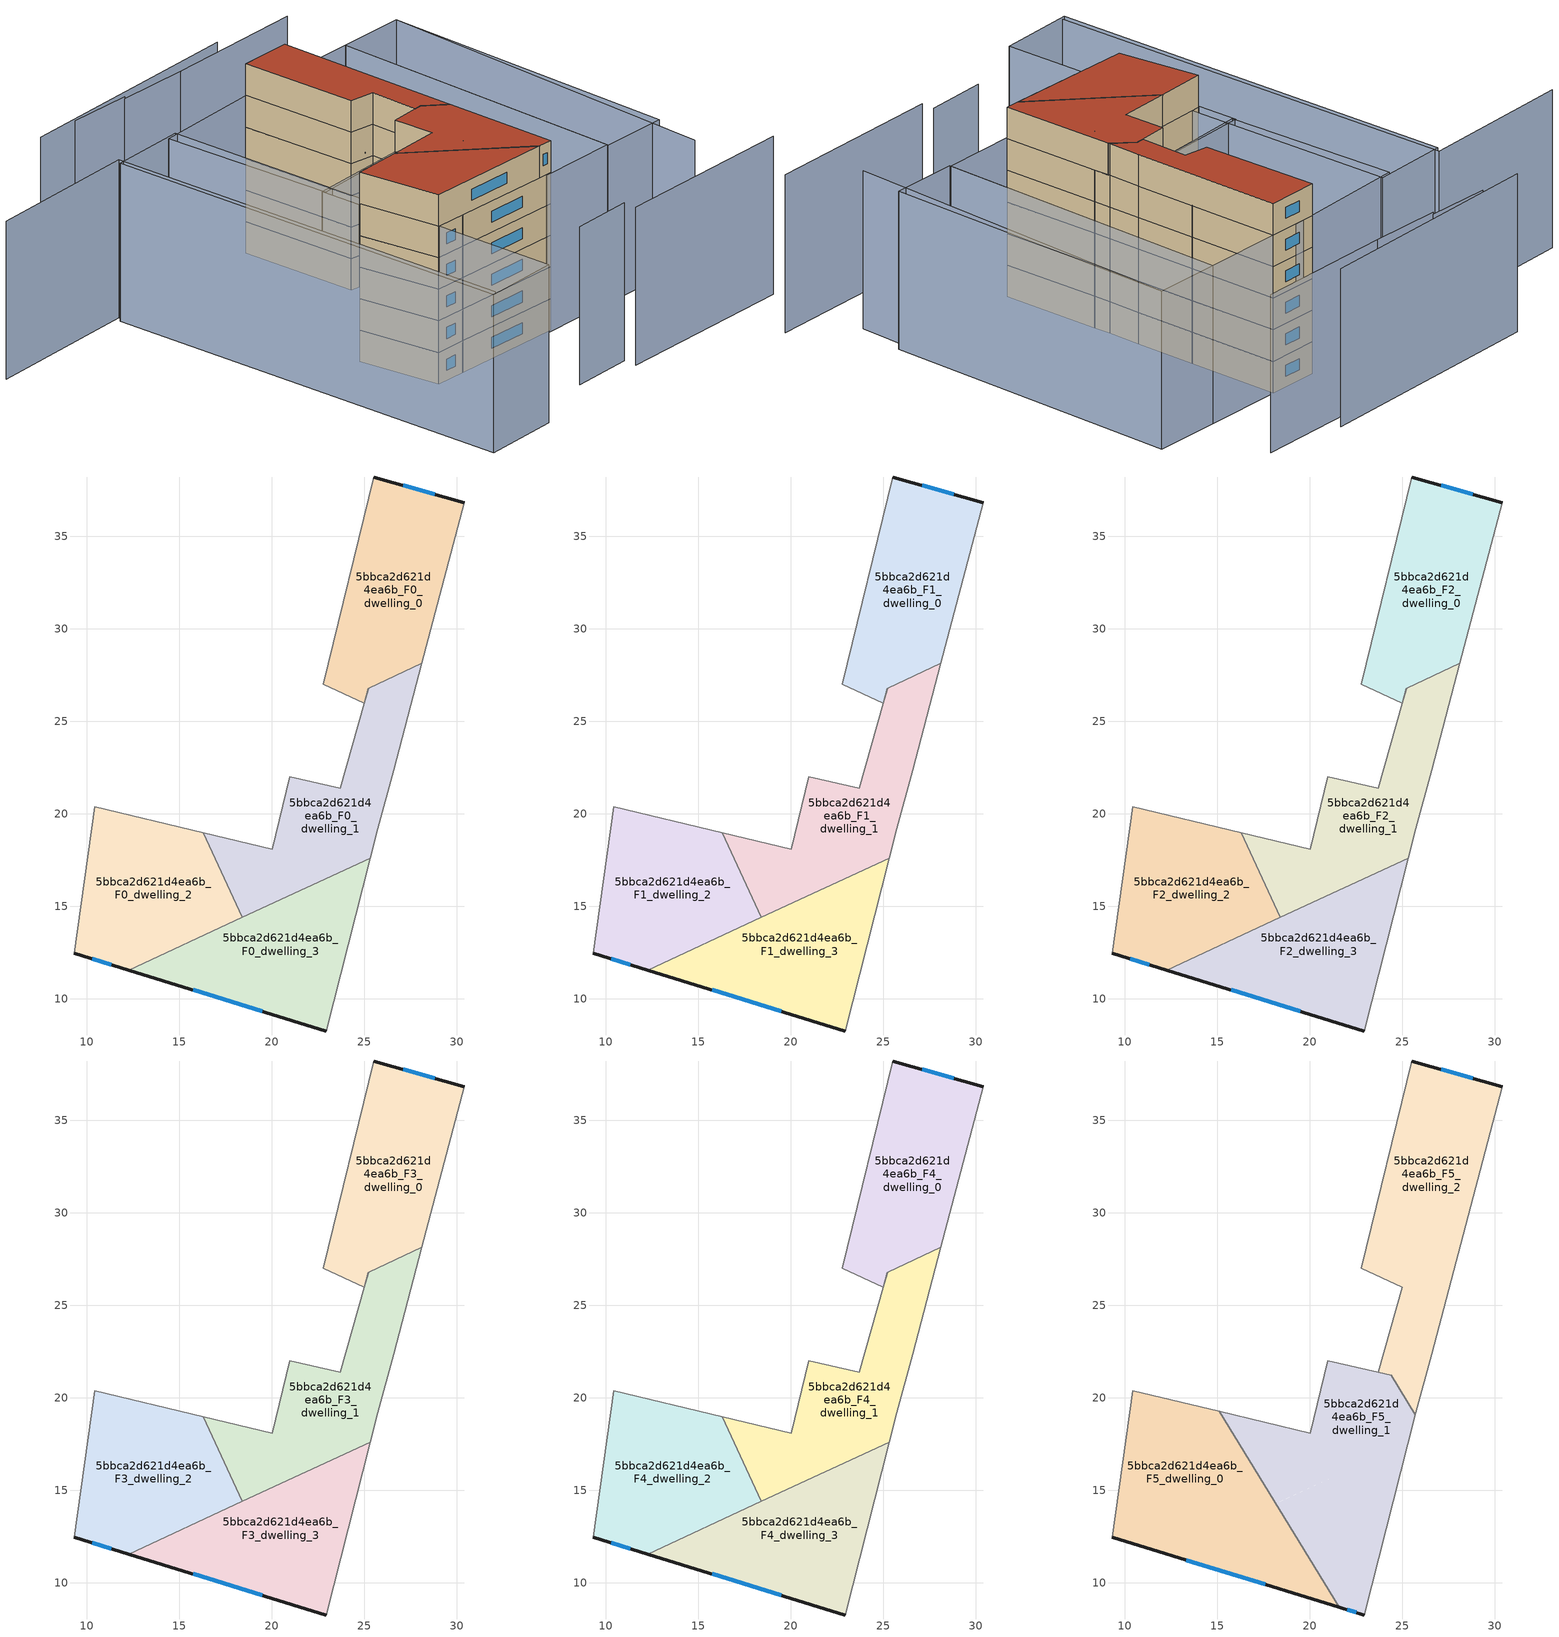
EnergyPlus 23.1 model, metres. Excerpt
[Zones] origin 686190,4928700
5bbca2d621d4ea6b_F0_dwelling_0
 floor ground (EU_floor_Construction): 30.39,36.82 28.11,28.13 25.22,26.79 25,25.98 22.79,26.99 25.51,38.2 z0
 wall outside (EU_wall_Construction): 30.39,36.82 25.51,38.2 z0:3
 wall adiabatic (EU_wall_Construction): 25.51,38.2 22.79,26.99 25,25.98 25.22,26.79 / 28.11,28.13 30.39,36.82 z0:3
 wall to 5bbca2d621d4ea6b_F0_dwelling_1 (EU_wall_Construction): 25.23,26.79 28.11,28.13 z0:3
 window (EU_Window_Construction): 28.8,37.27 27.1,37.75 z0.98:2.02
5bbca2d621d4ea6b_F0_dwelling_1
 floor ground (EU_floor_Construction): 28.11,28.13 26.59,22.35 25.73,19.2 25.32,17.6 18.41,14.4 16.29,18.97 20.03,18.07 20.96,21.99 23.71,21.38 24.99,25.97 25.23,26.79 z0
 wall adiabatic (EU_wall_Construction): 24.99,25.97 23.71,21.38 20.96,21.99 20.03,18.07 16.29,18.97 / 25.23,26.79 25,25.98 / 25.32,17.6 25.73,19.2 26.59,22.35 28.11,28.13 z0:3
 wall to 5bbca2d621d4ea6b_F0_dwelling_2 (EU_wall_Construction): 16.29,18.97 18.41,14.4 z0:3
 wall to 5bbca2d621d4ea6b_F0_dwelling_3 (EU_wall_Construction): 18.41,14.4 25.32,17.6 z0:3
5bbca2d621d4ea6b_F0_dwelling_2
 floor ground (EU_floor_Construction): 16.29,18.97 18.41,14.4 12.27,11.55 9.33,12.45 10.42,20.39 z0
 wall outside (EU_wall_Construction): 9.33,12.45 12.27,11.55 z0:3
 wall adiabatic (EU_wall_Construction): 16.29,18.97 10.42,20.39 9.33,12.45 z0:3
 wall to 5bbca2d621d4ea6b_F0_dwelling_3 (EU_wall_Construction): 12.27,11.55 18.41,14.4 z0:3
 window (EU_Window_Construction): 10.29,12.16 11.32,11.84 z0.98:2.02
5bbca2d621d4ea6b_F0_dwelling_3
 floor ground (EU_floor_Construction): 25.32,17.6 22.95,8.26 12.27,11.55 z0
 wall outside (EU_wall_Construction): 12.27,11.55 22.95,8.26 z0:3
 wall adiabatic (EU_wall_Construction): 22.95,8.26 25.32,17.6 z0:3
 window (EU_Window_Construction): 15.75,10.48 19.48,9.33 z0.98:2.02
5bbca2d621d4ea6b_F1_dwelling_0
 floor to 5bbca2d621d4ea6b_F0_dwelling_0 (EU_floor_Construction): 30.39,36.82 28.11,28.13 25.23,26.79 25,25.98 22.79,26.99 25.51,38.2 z3
 wall outside (EU_wall_Construction): 30.39,36.82 25.51,38.2 z3:6
 wall adiabatic (EU_wall_Construction): 25.51,38.2 22.79,26.99 25,25.98 25.22,26.79 / 28.11,28.13 30.39,36.82 z3:6
 wall to 5bbca2d621d4ea6b_F1_dwelling_1 (EU_wall_Construction): 25.23,26.79 28.11,28.13 z3:6
 window (EU_Window_Construction): 28.8,37.27 27.1,37.75 z3.98:5.02
5bbca2d621d4ea6b_F1_dwelling_1
 floor to 5bbca2d621d4ea6b_F0_dwelling_1 (EU_floor_Construction): 28.11,28.13 26.59,22.35 25.73,19.2 25.32,17.6 18.41,14.4 16.29,18.97 20.03,18.07 20.96,21.99 23.71,21.38 24.99,25.97 25.23,26.79 z3
 wall adiabatic (EU_wall_Construction): 24.99,25.97 23.71,21.38 20.96,21.99 20.03,18.07 16.29,18.97 / 25.23,26.79 25,25.98 / 25.32,17.6 25.73,19.2 26.59,22.35 28.11,28.13 z3:6
 wall to 5bbca2d621d4ea6b_F1_dwelling_2 (EU_wall_Construction): 16.29,18.97 18.41,14.4 z3:6
 wall to 5bbca2d621d4ea6b_F1_dwelling_3 (EU_wall_Construction): 18.41,14.4 25.32,17.6 z3:6
5bbca2d621d4ea6b_F1_dwelling_2
 floor to 5bbca2d621d4ea6b_F0_dwelling_2 (EU_floor_Construction): 16.29,18.97 18.41,14.4 12.27,11.55 9.33,12.45 10.42,20.39 z3
 wall outside (EU_wall_Construction): 9.33,12.45 12.27,11.55 z3:6
 wall adiabatic (EU_wall_Construction): 16.29,18.97 10.42,20.39 9.33,12.45 z3:6
 wall to 5bbca2d621d4ea6b_F1_dwelling_3 (EU_wall_Construction): 12.27,11.55 18.41,14.4 z3:6
 window (EU_Window_Construction): 10.29,12.16 11.32,11.84 z3.98:5.02
5bbca2d621d4ea6b_F1_dwelling_3
 floor to 5bbca2d621d4ea6b_F0_dwelling_3 (EU_floor_Construction): 25.32,17.6 22.95,8.26 12.27,11.55 z3
 wall outside (EU_wall_Construction): 12.27,11.55 22.95,8.26 z3:6
 wall adiabatic (EU_wall_Construction): 22.95,8.26 25.32,17.6 z3:6
 window (EU_Window_Construction): 15.75,10.48 19.48,9.33 z3.98:5.02
5bbca2d621d4ea6b_F2_dwelling_0
 floor to 5bbca2d621d4ea6b_F1_dwelling_0 (EU_floor_Construction): 30.39,36.82 28.11,28.13 25.23,26.79 25,25.98 22.79,26.99 25.51,38.2 z6
 wall outside (EU_wall_Construction): 30.39,36.82 25.51,38.2 z6:9
 wall adiabatic (EU_wall_Construction): 25.51,38.2 22.79,26.99 25,25.98 25.22,26.79 / 28.11,28.13 30.39,36.82 z6:9
 wall to 5bbca2d621d4ea6b_F2_dwelling_1 (EU_wall_Construction): 25.23,26.79 28.11,28.13 z6:9
 window (EU_Window_Construction): 28.8,37.27 27.1,37.75 z6.98:8.02
5bbca2d621d4ea6b_F2_dwelling_1
 floor to 5bbca2d621d4ea6b_F1_dwelling_1 (EU_floor_Construction): 28.11,28.13 26.59,22.35 25.73,19.2 25.32,17.6 18.41,14.4 16.29,18.97 20.03,18.07 20.96,21.99 23.71,21.38 24.99,25.97 25.23,26.79 z6
 wall adiabatic (EU_wall_Construction): 24.99,25.97 23.71,21.38 20.96,21.99 20.03,18.07 16.29,18.97 / 25.23,26.79 25,25.98 / 25.32,17.6 25.73,19.2 26.59,22.35 28.11,28.13 z6:9
 wall to 5bbca2d621d4ea6b_F2_dwelling_2 (EU_wall_Construction): 16.29,18.97 18.41,14.4 z6:9
 wall to 5bbca2d621d4ea6b_F2_dwelling_3 (EU_wall_Construction): 18.41,14.4 25.32,17.6 z6:9
5bbca2d621d4ea6b_F2_dwelling_2
 floor to 5bbca2d621d4ea6b_F1_dwelling_2 (EU_floor_Construction): 16.29,18.97 18.41,14.4 12.27,11.55 9.33,12.45 10.42,20.39 z6
 wall outside (EU_wall_Construction): 9.33,12.45 12.27,11.55 z6:9
 wall adiabatic (EU_wall_Construction): 16.29,18.97 10.42,20.39 9.33,12.45 z6:9
 wall to 5bbca2d621d4ea6b_F2_dwelling_3 (EU_wall_Construction): 12.27,11.55 18.41,14.4 z6:9
 window (EU_Window_Construction): 10.29,12.16 11.32,11.84 z6.98:8.02
5bbca2d621d4ea6b_F2_dwelling_3
 floor to 5bbca2d621d4ea6b_F1_dwelling_3 (EU_floor_Construction): 25.32,17.6 22.95,8.26 12.27,11.55 z6
 wall outside (EU_wall_Construction): 12.27,11.55 22.95,8.26 z6:9
 wall adiabatic (EU_wall_Construction): 22.95,8.26 25.32,17.6 z6:9
 window (EU_Window_Construction): 15.75,10.48 19.48,9.33 z6.98:8.02
5bbca2d621d4ea6b_F3_dwelling_0
 floor to 5bbca2d621d4ea6b_F2_dwelling_0 (EU_floor_Construction): 30.39,36.82 28.11,28.13 25.23,26.79 25,25.98 22.79,26.99 25.51,38.2 z9
 wall outside (EU_wall_Construction): 30.39,36.82 25.51,38.2 z9:12
 wall adiabatic (EU_wall_Construction): 25.51,38.2 22.79,26.99 25,25.98 25.22,26.79 / 28.11,28.13 30.39,36.82 z9:12
 wall to 5bbca2d621d4ea6b_F3_dwelling_1 (EU_wall_Construction): 25.23,26.79 28.11,28.13 z9:12
 window (EU_Window_Construction): 28.8,37.27 27.1,37.75 z9.98:11.02
5bbca2d621d4ea6b_F3_dwelling_1
 floor to 5bbca2d621d4ea6b_F2_dwelling_1 (EU_floor_Construction): 28.11,28.13 26.59,22.35 25.73,19.2 25.32,17.6 18.41,14.4 16.29,18.97 20.03,18.07 20.96,21.99 23.71,21.38 24.99,25.97 25.23,26.79 z9
 wall adiabatic (EU_wall_Construction): 24.99,25.97 23.71,21.38 20.96,21.99 20.03,18.07 16.29,18.97 / 25.23,26.79 25,25.98 / 25.32,17.6 25.73,19.2 26.59,22.35 28.11,28.13 z9:12
 wall to 5bbca2d621d4ea6b_F3_dwelling_2 (EU_wall_Construction): 16.29,18.97 18.41,14.4 z9:12
 wall to 5bbca2d621d4ea6b_F3_dwelling_3 (EU_wall_Construction): 18.41,14.4 25.32,17.6 z9:12
5bbca2d621d4ea6b_F3_dwelling_2
 floor to 5bbca2d621d4ea6b_F2_dwelling_2 (EU_floor_Construction): 16.29,18.97 18.41,14.4 12.27,11.55 9.33,12.45 10.42,20.39 z9
 wall outside (EU_wall_Construction): 9.33,12.45 12.27,11.55 z9:12
 wall adiabatic (EU_wall_Construction): 16.29,18.97 10.42,20.39 9.33,12.45 z9:12
 wall to 5bbca2d621d4ea6b_F3_dwelling_3 (EU_wall_Construction): 12.27,11.55 18.41,14.4 z9:12
 window (EU_Window_Construction): 10.29,12.16 11.32,11.84 z9.98:11.02
5bbca2d621d4ea6b_F3_dwelling_3
 floor to 5bbca2d621d4ea6b_F2_dwelling_3 (EU_floor_Construction): 25.32,17.6 22.95,8.26 12.27,11.55 z9
 wall outside (EU_wall_Construction): 12.27,11.55 22.95,8.26 z9:12
 wall adiabatic (EU_wall_Construction): 22.95,8.26 25.32,17.6 z9:12
 window (EU_Window_Construction): 15.75,10.48 19.48,9.33 z9.98:11.02
5bbca2d621d4ea6b_F4_dwelling_0
 floor to 5bbca2d621d4ea6b_F3_dwelling_0 (EU_floor_Construction): 30.39,36.82 28.11,28.13 25.23,26.79 25,25.98 22.79,26.99 25.51,38.2 z12
 wall outside (EU_wall_Construction): 30.39,36.82 25.51,38.2 z12:15
 wall adiabatic (EU_wall_Construction): 25.51,38.2 22.79,26.99 25,25.98 25.22,26.79 / 28.11,28.13 30.39,36.82 z12:15
 wall to 5bbca2d621d4ea6b_F4_dwelling_1 (EU_wall_Construction): 25.23,26.79 28.11,28.13 z12:15
 window (EU_Window_Construction): 28.8,37.27 27.1,37.75 z12.98:14.02
5bbca2d621d4ea6b_F4_dwelling_1
 floor to 5bbca2d621d4ea6b_F3_dwelling_1 (EU_floor_Construction): 28.11,28.13 26.59,22.35 25.73,19.2 25.32,17.6 18.41,14.4 16.29,18.97 20.03,18.07 20.96,21.99 23.71,21.38 24.99,25.97 25.23,26.79 z12
 wall adiabatic (EU_wall_Construction): 24.99,25.97 23.71,21.38 20.96,21.99 20.03,18.07 16.29,18.97 / 25.23,26.79 25,25.98 / 25.32,17.6 25.73,19.2 26.59,22.35 28.11,28.13 z12:15
 wall to 5bbca2d621d4ea6b_F4_dwelling_2 (EU_wall_Construction): 16.29,18.97 18.41,14.4 z12:15
 wall to 5bbca2d621d4ea6b_F4_dwelling_3 (EU_wall_Construction): 18.41,14.4 25.32,17.6 z12:15
5bbca2d621d4ea6b_F4_dwelling_2
 floor to 5bbca2d621d4ea6b_F3_dwelling_2 (EU_floor_Construction): 16.29,18.97 18.41,14.4 12.27,11.55 9.33,12.45 10.42,20.39 z12
 wall outside (EU_wall_Construction): 9.33,12.45 12.27,11.55 z12:15
 wall adiabatic (EU_wall_Construction): 16.29,18.97 10.42,20.39 9.33,12.45 z12:15
 wall to 5bbca2d621d4ea6b_F4_dwelling_3 (EU_wall_Construction): 12.27,11.55 18.41,14.4 z12:15
 window (EU_Window_Construction): 10.29,12.16 11.32,11.84 z12.98:14.02
5bbca2d621d4ea6b_F4_dwelling_3
 floor to 5bbca2d621d4ea6b_F3_dwelling_3 (EU_floor_Construction): 25.32,17.6 22.95,8.26 12.27,11.55 z12
 wall outside (EU_wall_Construction): 12.27,11.55 22.95,8.26 z12:15
 wall adiabatic (EU_wall_Construction): 22.95,8.26 25.32,17.6 z12:15
 window (EU_Window_Construction): 15.75,10.48 19.48,9.33 z12.98:14.02
5bbca2d621d4ea6b_F5_dwelling_0
 floor to 5bbca2d621d4ea6b_F4_dwelling_2 (EU_floor_Construction): 15.1,19.26 18.15,14.27 12.27,11.55 9.33,12.45 10.42,20.39 z15
 floor to 5bbca2d621d4ea6b_F4_dwelling_3 (EU_floor_Construction): 18.15,14.27 21.58,8.68 12.27,11.55 z15
 wall outside (EU_wall_Construction): 9.33,12.45 21.58,8.68 z15:18
 wall adiabatic (EU_wall_Construction): 15.09,19.26 10.42,20.39 9.33,12.45 z15:18
 wall to 5bbca2d621d4ea6b_F5_dwelling_1 (EU_wall_Construction): 21.58,8.68 15.09,19.26 z15:18
 window (EU_Window_Construction): 13.31,11.23 17.59,9.91 z15.98:17.02
 roof outside (EU_roof_Construction): 21.58,8.68 15.09,19.26 10.42,20.39 9.33,12.45 z18
5bbca2d621d4ea6b_F5_dwelling_1
 floor to 5bbca2d621d4ea6b_F4_dwelling_1 (EU_floor_Construction): 24.4,21.22 25.7,19.09 25.32,17.6 18.41,14.4 16.29,18.97 20.03,18.07 20.96,21.99 23.7,21.38 z15
 floor to 5bbca2d621d4ea6b_F4_dwelling_2 (EU_floor_Construction): 16.29,18.97 18.41,14.4 18.15,14.27 15.1,19.26 z15
 floor to 5bbca2d621d4ea6b_F4_dwelling_3 (EU_floor_Construction): 25.32,17.6 22.95,8.26 21.58,8.68 18.15,14.27 z15
 wall outside (EU_wall_Construction): 21.58,8.68 22.95,8.26 z15:18
 wall adiabatic (EU_wall_Construction): 23.7,21.38 20.96,21.99 20.03,18.07 15.09,19.26 / 22.95,8.26 25.7,19.09 z15:18
 wall to 5bbca2d621d4ea6b_F5_dwelling_2 (EU_wall_Construction): 24.39,21.22 23.71,21.38 / 25.7,19.09 24.4,21.22 z15:18
 window (EU_Window_Construction): 22.03,8.54 22.51,8.4 z15.98:17.02
 roof outside (EU_roof_Construction): 22.95,8.26 25.7,19.09 24.4,21.22 23.7,21.38 20.96,21.99 20.03,18.07 15.09,19.26 21.58,8.68 z18
5bbca2d621d4ea6b_F5_dwelling_2
 floor to 5bbca2d621d4ea6b_F4_dwelling_0 (EU_floor_Construction): 30.39,36.82 28.11,28.13 25.23,26.79 25,25.98 22.79,26.99 25.51,38.2 z15
 floor to 5bbca2d621d4ea6b_F4_dwelling_1 (EU_floor_Construction): 28.11,28.13 26.59,22.35 25.73,19.2 25.7,19.09 24.4,21.22 23.71,21.38 24.99,25.97 25.23,26.79 z15
 wall outside (EU_wall_Construction): 30.39,36.82 25.51,38.2 z15:18
 wall adiabatic (EU_wall_Construction): 25.51,38.2 22.79,26.99 25,25.98 23.71,21.38 / 25.7,19.09 25.73,19.2 26.59,22.35 30.39,36.82 z15:18
 window (EU_Window_Construction): 28.8,37.27 27.1,37.75 z15.98:17.02
 roof outside (EU_roof_Construction): 25.73,19.2 26.59,22.35 30.39,36.82 25.51,38.2 22.79,26.99 25,25.98 23.71,21.38 24.4,21.22 25.7,19.09 z18
shading: 33.8,-0.23 44.38,32.83 / 41,41.54 27.4,45.24 / 14.3,1.48 20.15,0.04 / 19.81,-1.21 37.36,-5.96 / -5.45,46.34 9.5,42.7 / 9.5,42.7 -0.27,2.66 / 27.4,45.24 20.52,47.28 / 20.94,47.5 14.86,49.29 / 33.94,44.83 10.7,50.61 / 29.77,6.04 37.96,34.67 / 37.96,34.67 44.38,32.83 / 44.38,32.83 36.19,4.21 / 36.19,4.21 29.77,6.04 / 20.96,21.99 20.03,18.07 / 20.03,18.07 10.26,20.4 / 10.26,20.4 11.19,24.32 / 11.19,24.32 20.96,21.99 / 30.39,36.82 37.96,34.66 / 37.96,34.66 29.84,6.14 / 29.84,6.14 22.27,8.3 / 22.27,8.3 30.39,36.82 / 16.24,40.53 6.45,0.76 / 6.45,0.76 -0.8,2.55 / -0.8,2.55 8.99,42.32 / 8.99,42.32 16.24,40.53 / 15,40.58 27.65,37.72 / 27.65,37.72 23.9,21.13 / 23.9,21.13 11.25,23.99 / 11.25,23.99 15,40.58 z0:15
[Building]
EU S2 Campaign: North Axis=0; Terrain=City; Solar Distribution=FullExterior
[Site:Location]
Bologna: Latitude=44.5; Longitude=11.25; Time Zone=1; Elevation=37
[SizingPeriod:WeatherFileDays]
AnnualSizingPeriod: Begin Month=1; Begin Day of Month=1; End Month=12; End Day of Month=31; Day of Week for Start Day=Monday; Use Weather File Daylight Saving Period=No; Use Weather File Rain and Snow Indicators=No
[MATERIAL]
EU_InternalMass_Material: Roughness=MediumRough; Thickness=0.1; Conductivity=1; Density=1800; Specific Heat=900; Thermal Absorptance=0.9; Solar Absorptance=0.7; Visible Absorptance=0.7
[MATERIAL:NOMASS] Roughness=MediumRough; Thermal Absorptance=0.9; Solar Absorptance=0.7; Visible Absorptance=0.7
Name | Thermal Resistance
EU_wall_NoMass | 0.905828
EU_roof_NoMass | 0.37593
EU_floor_NoMass | 0.67114
[WINDOWMATERIAL:SIMPLEGLAZINGSYSTEM]
EU_Window_SimpleGlazing: UFactor=4.52486; Solar Heat Gain Coefficient=0.85; Visible Transmittance=0.85
[CONSTRUCTION]
EU_wall_Construction: EU_wall_NoMass
EU_roof_Construction: EU_roof_NoMass
EU_floor_Construction: EU_floor_NoMass
EU_Window_Construction: EU_Window_SimpleGlazing
EU_InternalMass_Construction: EU_InternalMass_Material
[ZONE] Type=1; Multiplier=1; Ceiling Height=autocalculate; Floor Area=autocalculate; Part of Total Floor Area=Yes
Name | Volume
5bbca2d621d4ea6b_F0_dwelling_0; 5bbca2d621d4ea6b_F1_dwelling_0; 5bbca2d621d4ea6b_F2_dwelling_0; 5bbca2d621d4ea6b_F3_dwelling_0; 5bbca2d621d4ea6b_F4_dwelling_0 | 161.968
5bbca2d621d4ea6b_F5_dwelling_0 | 215.224
5bbca2d621d4ea6b_F0_dwelling_1; 5bbca2d621d4ea6b_F1_dwelling_1; 5bbca2d621d4ea6b_F2_dwelling_1; 5bbca2d621d4ea6b_F3_dwelling_1; 5bbca2d621d4ea6b_F4_dwelling_1 | 160.611
5bbca2d621d4ea6b_F5_dwelling_1 | 214.481
5bbca2d621d4ea6b_F0_dwelling_2; 5bbca2d621d4ea6b_F1_dwelling_2; 5bbca2d621d4ea6b_F2_dwelling_2; 5bbca2d621d4ea6b_F3_dwelling_2; 5bbca2d621d4ea6b_F4_dwelling_2 | 161.677
5bbca2d621d4ea6b_F5_dwelling_2 | 215.951
5bbca2d621d4ea6b_F0_dwelling_3; 5bbca2d621d4ea6b_F1_dwelling_3; 5bbca2d621d4ea6b_F2_dwelling_3; 5bbca2d621d4ea6b_F3_dwelling_3; 5bbca2d621d4ea6b_F4_dwelling_3 | 161.417
[INTERNALMASS] Construction=EU_InternalMass_Construction
Name | Zone or ZoneList | Surface Area
5bbca2d621d4ea6b_F0_dwelling_0_EU_InternalMass | 5bbca2d621d4ea6b_F0_dwelling_0 | 53.989
5bbca2d621d4ea6b_F0_dwelling_1_EU_InternalMass | 5bbca2d621d4ea6b_F0_dwelling_1 | 53.5436
5bbca2d621d4ea6b_F0_dwelling_2_EU_InternalMass | 5bbca2d621d4ea6b_F0_dwelling_2 | 53.8925
5bbca2d621d4ea6b_F0_dwelling_3_EU_InternalMass | 5bbca2d621d4ea6b_F0_dwelling_3 | 53.8056
5bbca2d621d4ea6b_F1_dwelling_0_EU_InternalMass | 5bbca2d621d4ea6b_F1_dwelling_0 | 53.989
5bbca2d621d4ea6b_F1_dwelling_1_EU_InternalMass | 5bbca2d621d4ea6b_F1_dwelling_1 | 53.5436
5bbca2d621d4ea6b_F1_dwelling_2_EU_InternalMass | 5bbca2d621d4ea6b_F1_dwelling_2 | 53.8925
5bbca2d621d4ea6b_F1_dwelling_3_EU_InternalMass | 5bbca2d621d4ea6b_F1_dwelling_3 | 53.8056
5bbca2d621d4ea6b_F2_dwelling_0_EU_InternalMass | 5bbca2d621d4ea6b_F2_dwelling_0 | 53.989
5bbca2d621d4ea6b_F2_dwelling_1_EU_InternalMass | 5bbca2d621d4ea6b_F2_dwelling_1 | 53.5436
5bbca2d621d4ea6b_F2_dwelling_2_EU_InternalMass | 5bbca2d621d4ea6b_F2_dwelling_2 | 53.8925
5bbca2d621d4ea6b_F2_dwelling_3_EU_InternalMass | 5bbca2d621d4ea6b_F2_dwelling_3 | 53.8056
5bbca2d621d4ea6b_F3_dwelling_0_EU_InternalMass | 5bbca2d621d4ea6b_F3_dwelling_0 | 53.989
5bbca2d621d4ea6b_F3_dwelling_1_EU_InternalMass | 5bbca2d621d4ea6b_F3_dwelling_1 | 53.5436
5bbca2d621d4ea6b_F3_dwelling_2_EU_InternalMass | 5bbca2d621d4ea6b_F3_dwelling_2 | 53.8925
5bbca2d621d4ea6b_F3_dwelling_3_EU_InternalMass | 5bbca2d621d4ea6b_F3_dwelling_3 | 53.8056
5bbca2d621d4ea6b_F4_dwelling_0_EU_InternalMass | 5bbca2d621d4ea6b_F4_dwelling_0 | 53.989
5bbca2d621d4ea6b_F4_dwelling_1_EU_InternalMass | 5bbca2d621d4ea6b_F4_dwelling_1 | 53.5436
5bbca2d621d4ea6b_F4_dwelling_2_EU_InternalMass | 5bbca2d621d4ea6b_F4_dwelling_2 | 53.8925
5bbca2d621d4ea6b_F4_dwelling_3_EU_InternalMass | 5bbca2d621d4ea6b_F4_dwelling_3 | 53.8056
5bbca2d621d4ea6b_F5_dwelling_0_EU_InternalMass | 5bbca2d621d4ea6b_F5_dwelling_0 | 71.7467
5bbca2d621d4ea6b_F5_dwelling_1_EU_InternalMass | 5bbca2d621d4ea6b_F5_dwelling_1 | 71.4985
5bbca2d621d4ea6b_F5_dwelling_2_EU_InternalMass | 5bbca2d621d4ea6b_F5_dwelling_2 | 71.9871
[OTHEREQUIPMENT] Fuel Type=Electricity; Design Level Calculation Method=Watts/Area; Power per Zone Floor Area=1; Fraction Latent=0; Fraction Radiant=0; Fraction Lost=0; Carbon Dioxide Generation Rate=0; EndUse Subcategory=EU_Step8_InternalGains
Name | Zone or ZoneList or Space or SpaceList | Schedule
EU_Step8_InternalGain_5bbca2d621d4ea6b_F0_dwelling_0_f000 | 5bbca2d621d4ea6b_F0_dwelling_0 | EU_Step8_GainSchedule_5bbca2d621d4ea6b_F0_dwelling_0_f000
EU_Step8_InternalGain_5bbca2d621d4ea6b_F0_dwelling_1_f000 | 5bbca2d621d4ea6b_F0_dwelling_1 | EU_Step8_GainSchedule_5bbca2d621d4ea6b_F0_dwelling_1_f000
EU_Step8_InternalGain_5bbca2d621d4ea6b_F0_dwelling_2_f000 | 5bbca2d621d4ea6b_F0_dwelling_2 | EU_Step8_GainSchedule_5bbca2d621d4ea6b_F0_dwelling_2_f000
EU_Step8_InternalGain_5bbca2d621d4ea6b_F0_dwelling_3_f000 | 5bbca2d621d4ea6b_F0_dwelling_3 | EU_Step8_GainSchedule_5bbca2d621d4ea6b_F0_dwelling_3_f000
EU_Step8_InternalGain_5bbca2d621d4ea6b_F1_dwelling_0_f000 | 5bbca2d621d4ea6b_F1_dwelling_0 | EU_Step8_GainSchedule_5bbca2d621d4ea6b_F1_dwelling_0_f000
EU_Step8_InternalGain_5bbca2d621d4ea6b_F1_dwelling_1_f000 | 5bbca2d621d4ea6b_F1_dwelling_1 | EU_Step8_GainSchedule_5bbca2d621d4ea6b_F1_dwelling_1_f000
EU_Step8_InternalGain_5bbca2d621d4ea6b_F1_dwelling_2_f000 | 5bbca2d621d4ea6b_F1_dwelling_2 | EU_Step8_GainSchedule_5bbca2d621d4ea6b_F1_dwelling_2_f000
EU_Step8_InternalGain_5bbca2d621d4ea6b_F1_dwelling_3_f000 | 5bbca2d621d4ea6b_F1_dwelling_3 | EU_Step8_GainSchedule_5bbca2d621d4ea6b_F1_dwelling_3_f000
EU_Step8_InternalGain_5bbca2d621d4ea6b_F2_dwelling_0_f000 | 5bbca2d621d4ea6b_F2_dwelling_0 | EU_Step8_GainSchedule_5bbca2d621d4ea6b_F2_dwelling_0_f000
EU_Step8_InternalGain_5bbca2d621d4ea6b_F2_dwelling_1_f000 | 5bbca2d621d4ea6b_F2_dwelling_1 | EU_Step8_GainSchedule_5bbca2d621d4ea6b_F2_dwelling_1_f000
EU_Step8_InternalGain_5bbca2d621d4ea6b_F2_dwelling_2_f000 | 5bbca2d621d4ea6b_F2_dwelling_2 | EU_Step8_GainSchedule_5bbca2d621d4ea6b_F2_dwelling_2_f000
EU_Step8_InternalGain_5bbca2d621d4ea6b_F2_dwelling_3_f000 | 5bbca2d621d4ea6b_F2_dwelling_3 | EU_Step8_GainSchedule_5bbca2d621d4ea6b_F2_dwelling_3_f000
EU_Step8_InternalGain_5bbca2d621d4ea6b_F3_dwelling_0_f000 | 5bbca2d621d4ea6b_F3_dwelling_0 | EU_Step8_GainSchedule_5bbca2d621d4ea6b_F3_dwelling_0_f000
EU_Step8_InternalGain_5bbca2d621d4ea6b_F3_dwelling_1_f000 | 5bbca2d621d4ea6b_F3_dwelling_1 | EU_Step8_GainSchedule_5bbca2d621d4ea6b_F3_dwelling_1_f000
EU_Step8_InternalGain_5bbca2d621d4ea6b_F3_dwelling_2_f000 | 5bbca2d621d4ea6b_F3_dwelling_2 | EU_Step8_GainSchedule_5bbca2d621d4ea6b_F3_dwelling_2_f000
EU_Step8_InternalGain_5bbca2d621d4ea6b_F3_dwelling_3_f000 | 5bbca2d621d4ea6b_F3_dwelling_3 | EU_Step8_GainSchedule_5bbca2d621d4ea6b_F3_dwelling_3_f000
EU_Step8_InternalGain_5bbca2d621d4ea6b_F4_dwelling_0_f000 | 5bbca2d621d4ea6b_F4_dwelling_0 | EU_Step8_GainSchedule_5bbca2d621d4ea6b_F4_dwelling_0_f000
EU_Step8_InternalGain_5bbca2d621d4ea6b_F4_dwelling_1_f000 | 5bbca2d621d4ea6b_F4_dwelling_1 | EU_Step8_GainSchedule_5bbca2d621d4ea6b_F4_dwelling_1_f000
EU_Step8_InternalGain_5bbca2d621d4ea6b_F4_dwelling_2_f000 | 5bbca2d621d4ea6b_F4_dwelling_2 | EU_Step8_GainSchedule_5bbca2d621d4ea6b_F4_dwelling_2_f000
EU_Step8_InternalGain_5bbca2d621d4ea6b_F4_dwelling_3_f000 | 5bbca2d621d4ea6b_F4_dwelling_3 | EU_Step8_GainSchedule_5bbca2d621d4ea6b_F4_dwelling_3_f000
EU_Step8_InternalGain_5bbca2d621d4ea6b_F5_dwelling_0_f000 | 5bbca2d621d4ea6b_F5_dwelling_0 | EU_Step8_GainSchedule_5bbca2d621d4ea6b_F5_dwelling_0_f000
EU_Step8_InternalGain_5bbca2d621d4ea6b_F5_dwelling_1_f000 | 5bbca2d621d4ea6b_F5_dwelling_1 | EU_Step8_GainSchedule_5bbca2d621d4ea6b_F5_dwelling_1_f000
EU_Step8_InternalGain_5bbca2d621d4ea6b_F5_dwelling_2_f000 | 5bbca2d621d4ea6b_F5_dwelling_2 | EU_Step8_GainSchedule_5bbca2d621d4ea6b_F5_dwelling_2_f000
[ZONEVENTILATION:DESIGNFLOWRATE] Schedule=EU_AlwaysOn; Design Flow Rate Calculation Method=AirChanges/Hour; Air Changes per Hour=0.73129; Ventilation Type=Natural; Fan Pressure Rise=0; Fan Total Efficiency=1; Constant Term Coefficient=1; Temperature Term Coefficient=0; Velocity Term Coefficient=0; Velocity Squared Term Coefficient=0; Minimum Indoor Temperature=-100; Maximum Indoor Temperature=100; Delta Temperature=-100; Minimum Outdoor Temperature=-100; Maximum Outdoor Temperature=100; Maximum Wind Speed=40
Name | Zone or ZoneList or Space or SpaceList
EU_ConstantAir_5bbca2d621d4ea6b_F0_dwelling_0 | 5bbca2d621d4ea6b_F0_dwelling_0
EU_ConstantAir_5bbca2d621d4ea6b_F0_dwelling_1 | 5bbca2d621d4ea6b_F0_dwelling_1
EU_ConstantAir_5bbca2d621d4ea6b_F0_dwelling_2 | 5bbca2d621d4ea6b_F0_dwelling_2
EU_ConstantAir_5bbca2d621d4ea6b_F0_dwelling_3 | 5bbca2d621d4ea6b_F0_dwelling_3
EU_ConstantAir_5bbca2d621d4ea6b_F1_dwelling_0 | 5bbca2d621d4ea6b_F1_dwelling_0
EU_ConstantAir_5bbca2d621d4ea6b_F1_dwelling_1 | 5bbca2d621d4ea6b_F1_dwelling_1
EU_ConstantAir_5bbca2d621d4ea6b_F1_dwelling_2 | 5bbca2d621d4ea6b_F1_dwelling_2
EU_ConstantAir_5bbca2d621d4ea6b_F1_dwelling_3 | 5bbca2d621d4ea6b_F1_dwelling_3
EU_ConstantAir_5bbca2d621d4ea6b_F2_dwelling_0 | 5bbca2d621d4ea6b_F2_dwelling_0
EU_ConstantAir_5bbca2d621d4ea6b_F2_dwelling_1 | 5bbca2d621d4ea6b_F2_dwelling_1
EU_ConstantAir_5bbca2d621d4ea6b_F2_dwelling_2 | 5bbca2d621d4ea6b_F2_dwelling_2
EU_ConstantAir_5bbca2d621d4ea6b_F2_dwelling_3 | 5bbca2d621d4ea6b_F2_dwelling_3
EU_ConstantAir_5bbca2d621d4ea6b_F3_dwelling_0 | 5bbca2d621d4ea6b_F3_dwelling_0
EU_ConstantAir_5bbca2d621d4ea6b_F3_dwelling_1 | 5bbca2d621d4ea6b_F3_dwelling_1
EU_ConstantAir_5bbca2d621d4ea6b_F3_dwelling_2 | 5bbca2d621d4ea6b_F3_dwelling_2
EU_ConstantAir_5bbca2d621d4ea6b_F3_dwelling_3 | 5bbca2d621d4ea6b_F3_dwelling_3
EU_ConstantAir_5bbca2d621d4ea6b_F4_dwelling_0 | 5bbca2d621d4ea6b_F4_dwelling_0
EU_ConstantAir_5bbca2d621d4ea6b_F4_dwelling_1 | 5bbca2d621d4ea6b_F4_dwelling_1
EU_ConstantAir_5bbca2d621d4ea6b_F4_dwelling_2 | 5bbca2d621d4ea6b_F4_dwelling_2
EU_ConstantAir_5bbca2d621d4ea6b_F4_dwelling_3 | 5bbca2d621d4ea6b_F4_dwelling_3
EU_ConstantAir_5bbca2d621d4ea6b_F5_dwelling_0 | 5bbca2d621d4ea6b_F5_dwelling_0
EU_ConstantAir_5bbca2d621d4ea6b_F5_dwelling_1 | 5bbca2d621d4ea6b_F5_dwelling_1
EU_ConstantAir_5bbca2d621d4ea6b_F5_dwelling_2 | 5bbca2d621d4ea6b_F5_dwelling_2
[HVACTEMPLATE:THERMOSTAT] Constant Heating Setpoint=20; Constant Cooling Setpoint=50
EU_HeatOnly_5bbca2d621d4ea6b_F0_dwelling_0; EU_HeatOnly_5bbca2d621d4ea6b_F0_dwelling_1; EU_HeatOnly_5bbca2d621d4ea6b_F0_dwelling_2; EU_HeatOnly_5bbca2d621d4ea6b_F0_dwelling_3; EU_HeatOnly_5bbca2d621d4ea6b_F1_dwelling_0; EU_HeatOnly_5bbca2d621d4ea6b_F1_dwelling_1; EU_HeatOnly_5bbca2d621d4ea6b_F1_dwelling_2; EU_HeatOnly_5bbca2d621d4ea6b_F1_dwelling_3; EU_HeatOnly_5bbca2d621d4ea6b_F2_dwelling_0; EU_HeatOnly_5bbca2d621d4ea6b_F2_dwelling_1; EU_HeatOnly_5bbca2d621d4ea6b_F2_dwelling_2; EU_HeatOnly_5bbca2d621d4ea6b_F2_dwelling_3; EU_HeatOnly_5bbca2d621d4ea6b_F3_dwelling_0; EU_HeatOnly_5bbca2d621d4ea6b_F3_dwelling_1; EU_HeatOnly_5bbca2d621d4ea6b_F3_dwelling_2; EU_HeatOnly_5bbca2d621d4ea6b_F3_dwelling_3; EU_HeatOnly_5bbca2d621d4ea6b_F4_dwelling_0; EU_HeatOnly_5bbca2d621d4ea6b_F4_dwelling_1; EU_HeatOnly_5bbca2d621d4ea6b_F4_dwelling_2; EU_HeatOnly_5bbca2d621d4ea6b_F4_dwelling_3; EU_HeatOnly_5bbca2d621d4ea6b_F5_dwelling_0; EU_HeatOnly_5bbca2d621d4ea6b_F5_dwelling_1; EU_HeatOnly_5bbca2d621d4ea6b_F5_dwelling_2
[HVACTEMPLATE:ZONE:IDEALLOADSAIRSYSTEM] System Availability Schedule=EU_AlwaysOn; Maximum Heating Supply Air Temperature=50; Minimum Cooling Supply Air Temperature=13; Maximum Heating Supply Air Humidity Ratio=0.0156; Minimum Cooling Supply Air Humidity Ratio=0.0077; Heating Limit=NoLimit; Cooling Limit=NoLimit; Heating Availability Schedule=EU_AlwaysOn; Cooling Availability Schedule=EU_CoolingOff; Dehumidification Control Type=ConstantSensibleHeatRatio; Cooling Sensible Heat Ratio=0.7; Dehumidification Setpoint=60; Humidification Control Type=None; Humidification Setpoint=30; Outdoor Air Method=None; Outdoor Air Flow Rate per Person=0.00944; Outdoor Air Flow Rate per Zone Floor Area=0; Outdoor Air Flow Rate per Zone=0; Demand Controlled Ventilation Type=None; Outdoor Air Economizer Type=NoEconomizer; Heat Recovery Type=None; Sensible Heat Recovery Effectiveness=0.7; Latent Heat Recovery Effectiveness=0.65
Name | Template Thermostat
5bbca2d621d4ea6b_F0_dwelling_0 | EU_HeatOnly_5bbca2d621d4ea6b_F0_dwelling_0
5bbca2d621d4ea6b_F0_dwelling_1 | EU_HeatOnly_5bbca2d621d4ea6b_F0_dwelling_1
5bbca2d621d4ea6b_F0_dwelling_2 | EU_HeatOnly_5bbca2d621d4ea6b_F0_dwelling_2
5bbca2d621d4ea6b_F0_dwelling_3 | EU_HeatOnly_5bbca2d621d4ea6b_F0_dwelling_3
5bbca2d621d4ea6b_F1_dwelling_0 | EU_HeatOnly_5bbca2d621d4ea6b_F1_dwelling_0
5bbca2d621d4ea6b_F1_dwelling_1 | EU_HeatOnly_5bbca2d621d4ea6b_F1_dwelling_1
5bbca2d621d4ea6b_F1_dwelling_2 | EU_HeatOnly_5bbca2d621d4ea6b_F1_dwelling_2
5bbca2d621d4ea6b_F1_dwelling_3 | EU_HeatOnly_5bbca2d621d4ea6b_F1_dwelling_3
5bbca2d621d4ea6b_F2_dwelling_0 | EU_HeatOnly_5bbca2d621d4ea6b_F2_dwelling_0
5bbca2d621d4ea6b_F2_dwelling_1 | EU_HeatOnly_5bbca2d621d4ea6b_F2_dwelling_1
5bbca2d621d4ea6b_F2_dwelling_2 | EU_HeatOnly_5bbca2d621d4ea6b_F2_dwelling_2
5bbca2d621d4ea6b_F2_dwelling_3 | EU_HeatOnly_5bbca2d621d4ea6b_F2_dwelling_3
5bbca2d621d4ea6b_F3_dwelling_0 | EU_HeatOnly_5bbca2d621d4ea6b_F3_dwelling_0
5bbca2d621d4ea6b_F3_dwelling_1 | EU_HeatOnly_5bbca2d621d4ea6b_F3_dwelling_1
5bbca2d621d4ea6b_F3_dwelling_2 | EU_HeatOnly_5bbca2d621d4ea6b_F3_dwelling_2
5bbca2d621d4ea6b_F3_dwelling_3 | EU_HeatOnly_5bbca2d621d4ea6b_F3_dwelling_3
5bbca2d621d4ea6b_F4_dwelling_0 | EU_HeatOnly_5bbca2d621d4ea6b_F4_dwelling_0
5bbca2d621d4ea6b_F4_dwelling_1 | EU_HeatOnly_5bbca2d621d4ea6b_F4_dwelling_1
5bbca2d621d4ea6b_F4_dwelling_2 | EU_HeatOnly_5bbca2d621d4ea6b_F4_dwelling_2
5bbca2d621d4ea6b_F4_dwelling_3 | EU_HeatOnly_5bbca2d621d4ea6b_F4_dwelling_3
5bbca2d621d4ea6b_F5_dwelling_0 | EU_HeatOnly_5bbca2d621d4ea6b_F5_dwelling_0
5bbca2d621d4ea6b_F5_dwelling_1 | EU_HeatOnly_5bbca2d621d4ea6b_F5_dwelling_1
5bbca2d621d4ea6b_F5_dwelling_2 | EU_HeatOnly_5bbca2d621d4ea6b_F5_dwelling_2
[SIZING:ZONE] Zone Cooling Design Supply Air Temperature Input Method=SupplyAirTemperature; Zone Cooling Design Supply Air Temperature=13; Zone Heating Design Supply Air Temperature Input Method=SupplyAirTemperature; Zone Heating Design Supply Air Temperature=50; Zone Cooling Design Supply Air Humidity Ratio=0.008; Zone Heating Design Supply Air Humidity Ratio=0.008; Cooling Design Air Flow Method=DesignDay; Cooling Design Air Flow Rate=0; Cooling Minimum Air Flow per Zone Floor Area=0.000762; Cooling Minimum Air Flow=0; Cooling Minimum Air Flow Fraction=0.2; Heating Design Air Flow Method=DesignDay; Heating Design Air Flow Rate=0; Heating Maximum Air Flow per Zone Floor Area=0.002032; Heating Maximum Air Flow=0.141576; Heating Maximum Air Flow Fraction=0.3; Account for Dedicated Outdoor Air System=No; Dedicated Outdoor Air System Control Strategy=NeutralSupplyAir; Dedicated Outdoor Air Low Setpoint Temperature for Design=autosize; Dedicated Outdoor Air High Setpoint Temperature for Design=autosize; Zone Load Sizing Method=Sensible Load Only No Latent Load; Zone Latent Cooling Design Supply Air Humidity Ratio Input Method=HumidityRatioDifference; Zone Cooling Design Supply Air Humidity Ratio Difference=0.005; Zone Latent Heating Design Supply Air Humidity Ratio Input Method=HumidityRatioDifference; Zone Humidification Design Supply Air Humidity Ratio Difference=0.005
5bbca2d621d4ea6b_F0_dwelling_0; 5bbca2d621d4ea6b_F0_dwelling_1; 5bbca2d621d4ea6b_F0_dwelling_2; 5bbca2d621d4ea6b_F0_dwelling_3; 5bbca2d621d4ea6b_F1_dwelling_0; 5bbca2d621d4ea6b_F1_dwelling_1; 5bbca2d621d4ea6b_F1_dwelling_2; 5bbca2d621d4ea6b_F1_dwelling_3; 5bbca2d621d4ea6b_F2_dwelling_0; 5bbca2d621d4ea6b_F2_dwelling_1; 5bbca2d621d4ea6b_F2_dwelling_2; 5bbca2d621d4ea6b_F2_dwelling_3; 5bbca2d621d4ea6b_F3_dwelling_0; 5bbca2d621d4ea6b_F3_dwelling_1; 5bbca2d621d4ea6b_F3_dwelling_2; 5bbca2d621d4ea6b_F3_dwelling_3; 5bbca2d621d4ea6b_F4_dwelling_0; 5bbca2d621d4ea6b_F4_dwelling_1; 5bbca2d621d4ea6b_F4_dwelling_2; 5bbca2d621d4ea6b_F4_dwelling_3; 5bbca2d621d4ea6b_F5_dwelling_0; 5bbca2d621d4ea6b_F5_dwelling_1; 5bbca2d621d4ea6b_F5_dwelling_2
[SCHEDULE:CONSTANT]
Name | Hourly Value
EU_AlwaysOn | 1
EU_CoolingOff | 0
[SCHEDULE:FILE] Column Number=1; Rows to Skip at Top=0; Number of Hours of Data=8760; Column Separator=Comma; Interpolate to Timestep=No; Minutes per Item=60; Adjust Schedule for Daylight Savings=Yes
Name | File
EU_Step8_GainSchedule_5bbca2d621d4ea6b_F0_dwelling_0_f000 | ../../schedules/5bbca2d621d4ea6b/5bbca2d621d4ea6b_F0_dwelling_0_f000_gain.csv
EU_Step8_GainSchedule_5bbca2d621d4ea6b_F0_dwelling_1_f000 | ../../schedules/5bbca2d621d4ea6b/5bbca2d621d4ea6b_F0_dwelling_1_f000_gain.csv
EU_Step8_GainSchedule_5bbca2d621d4ea6b_F0_dwelling_2_f000 | ../../schedules/5bbca2d621d4ea6b/5bbca2d621d4ea6b_F0_dwelling_2_f000_gain.csv
EU_Step8_GainSchedule_5bbca2d621d4ea6b_F0_dwelling_3_f000 | ../../schedules/5bbca2d621d4ea6b/5bbca2d621d4ea6b_F0_dwelling_3_f000_gain.csv
EU_Step8_GainSchedule_5bbca2d621d4ea6b_F1_dwelling_0_f000 | ../../schedules/5bbca2d621d4ea6b/5bbca2d621d4ea6b_F1_dwelling_0_f000_gain.csv
EU_Step8_GainSchedule_5bbca2d621d4ea6b_F1_dwelling_1_f000 | ../../schedules/5bbca2d621d4ea6b/5bbca2d621d4ea6b_F1_dwelling_1_f000_gain.csv
EU_Step8_GainSchedule_5bbca2d621d4ea6b_F1_dwelling_2_f000 | ../../schedules/5bbca2d621d4ea6b/5bbca2d621d4ea6b_F1_dwelling_2_f000_gain.csv
EU_Step8_GainSchedule_5bbca2d621d4ea6b_F1_dwelling_3_f000 | ../../schedules/5bbca2d621d4ea6b/5bbca2d621d4ea6b_F1_dwelling_3_f000_gain.csv
EU_Step8_GainSchedule_5bbca2d621d4ea6b_F2_dwelling_0_f000 | ../../schedules/5bbca2d621d4ea6b/5bbca2d621d4ea6b_F2_dwelling_0_f000_gain.csv
EU_Step8_GainSchedule_5bbca2d621d4ea6b_F2_dwelling_1_f000 | ../../schedules/5bbca2d621d4ea6b/5bbca2d621d4ea6b_F2_dwelling_1_f000_gain.csv
EU_Step8_GainSchedule_5bbca2d621d4ea6b_F2_dwelling_2_f000 | ../../schedules/5bbca2d621d4ea6b/5bbca2d621d4ea6b_F2_dwelling_2_f000_gain.csv
EU_Step8_GainSchedule_5bbca2d621d4ea6b_F2_dwelling_3_f000 | ../../schedules/5bbca2d621d4ea6b/5bbca2d621d4ea6b_F2_dwelling_3_f000_gain.csv
EU_Step8_GainSchedule_5bbca2d621d4ea6b_F3_dwelling_0_f000 | ../../schedules/5bbca2d621d4ea6b/5bbca2d621d4ea6b_F3_dwelling_0_f000_gain.csv
EU_Step8_GainSchedule_5bbca2d621d4ea6b_F3_dwelling_1_f000 | ../../schedules/5bbca2d621d4ea6b/5bbca2d621d4ea6b_F3_dwelling_1_f000_gain.csv
EU_Step8_GainSchedule_5bbca2d621d4ea6b_F3_dwelling_2_f000 | ../../schedules/5bbca2d621d4ea6b/5bbca2d621d4ea6b_F3_dwelling_2_f000_gain.csv
EU_Step8_GainSchedule_5bbca2d621d4ea6b_F3_dwelling_3_f000 | ../../schedules/5bbca2d621d4ea6b/5bbca2d621d4ea6b_F3_dwelling_3_f000_gain.csv
EU_Step8_GainSchedule_5bbca2d621d4ea6b_F4_dwelling_0_f000 | ../../schedules/5bbca2d621d4ea6b/5bbca2d621d4ea6b_F4_dwelling_0_f000_gain.csv
EU_Step8_GainSchedule_5bbca2d621d4ea6b_F4_dwelling_1_f000 | ../../schedules/5bbca2d621d4ea6b/5bbca2d621d4ea6b_F4_dwelling_1_f000_gain.csv
EU_Step8_GainSchedule_5bbca2d621d4ea6b_F4_dwelling_2_f000 | ../../schedules/5bbca2d621d4ea6b/5bbca2d621d4ea6b_F4_dwelling_2_f000_gain.csv
EU_Step8_GainSchedule_5bbca2d621d4ea6b_F4_dwelling_3_f000 | ../../schedules/5bbca2d621d4ea6b/5bbca2d621d4ea6b_F4_dwelling_3_f000_gain.csv
EU_Step8_GainSchedule_5bbca2d621d4ea6b_F5_dwelling_0_f000 | ../../schedules/5bbca2d621d4ea6b/5bbca2d621d4ea6b_F5_dwelling_0_f000_gain.csv
EU_Step8_GainSchedule_5bbca2d621d4ea6b_F5_dwelling_1_f000 | ../../schedules/5bbca2d621d4ea6b/5bbca2d621d4ea6b_F5_dwelling_1_f000_gain.csv
EU_Step8_GainSchedule_5bbca2d621d4ea6b_F5_dwelling_2_f000 | ../../schedules/5bbca2d621d4ea6b/5bbca2d621d4ea6b_F5_dwelling_2_f000_gain.csv
